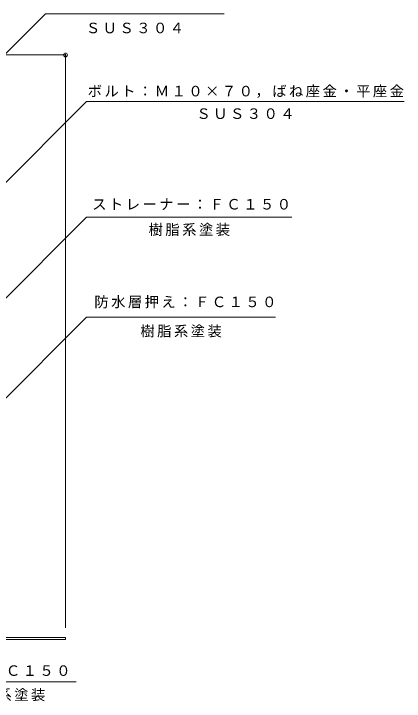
# Model space of a CAD drawing. Units: millimetres at full size, sheet at 1:4; details may follow other scales. Extents: x -473 to 494, y -549 to 529.
# Drawn here: x 168 to 494, y -411 to 163 of the extents above; entities that cross this region are included whole.
import ezdxf

# ---------------------------------------------------------------- set-up
doc = ezdxf.new("R2010")
doc.units = ezdxf.units.MM
doc.header["$LTSCALE"] = 4
doc.header["$PDMODE"] = 32
doc.header["$PDSIZE"] = 3.2
for name, color, linetype, lineweight in [('0-4_その他', 7, 'Continuous', 9), ('0-5_寸法', 7, 'Continuous', 9), ('0-8', 2, 'Continuous', 9)]:
    doc.layers.add(name, color=color, linetype=linetype, lineweight=lineweight)
doc.styles.add('ＭＳ ゴシック', font='')
doc.styles.get('ＭＳ ゴシック').set_extended_font_data('MS Gothic')

msp = doc.modelspace()

# ---------------------------------------------------------------- linework, layer by layer
at = {"layer": '0-4_その他'}
for p, q in [((56.023, 128.711), (211.023, 128.711)), ((211.023, 129.261), (211.023, -350.234))]:
    msp.add_line(p, q, dxfattribs=at)
msp.add_point((211.023, 128.711), dxfattribs=at)
at = {"layer": '0-5_寸法'}
for p, q in [((-136.856, -168.004), (194.292, 163.145)), ((343.841, 163.145), (194.292, 163.145)), ((-115.75, -254.629), (228.643, 89.764)), ((228.643, 89.764), (494.471, 89.764)), ((-29.665, -265.263), (228.643, -6.956)), ((400.448, -6.956), (228.643, -6.956)), ((18.054, -300.975), (228.643, -90.386)), ((386.706, -90.386), (228.643, -90.386)), ((99.943, -395.307), (219.964, -395.307))]:
    msp.add_line(p, q, dxfattribs=at)
at = {"layer": '0-8'}
for p, q in [((-148.977, -358.234), (211.023, -358.234)), ((211.023, -359.834), (-148.977, -359.834)), ((211.023, -358.234), (211.023, -359.834))]:
    msp.add_line(p, q, dxfattribs=at)

# ---------------------------------------------------------------- texts
at = {"layer": '0-5_寸法', "char_height": 8.798, "attachment_point": 7, "style": 'ＭＳ ゴシック'}
for s, insert in [('\\T1.17;ＳＵＳ３０４', (228.067, 146.713)), ('\\T1.17;ボルト：Ｍ１０×７０，ばね座金・平座金', (229.557, 92.803)), ('\\T1.17;ＳＵＳ３０４', (320.557, 75.09)), ('\\T1.17;ストレーナー：ＦＣ１５０', (233.315, -0.947)), ('\\T1.17;樹脂系塗装', (280.546, -22.66)), ('\\T1.17;防水層押え：ＦＣ１５０', (235.136, -83.068)), ('\\T1.17;樹脂系塗装', (273.674, -107.489)), ('\\T1.17;本体：ＦＣ１５０', (104.954, -391.239)), ('\\T1.17;樹脂系塗装', (125.954, -411.486))]:
    msp.add_mtext(s, dxfattribs=dict(at, insert=insert))

doc.saveas('drawing.dxf')
